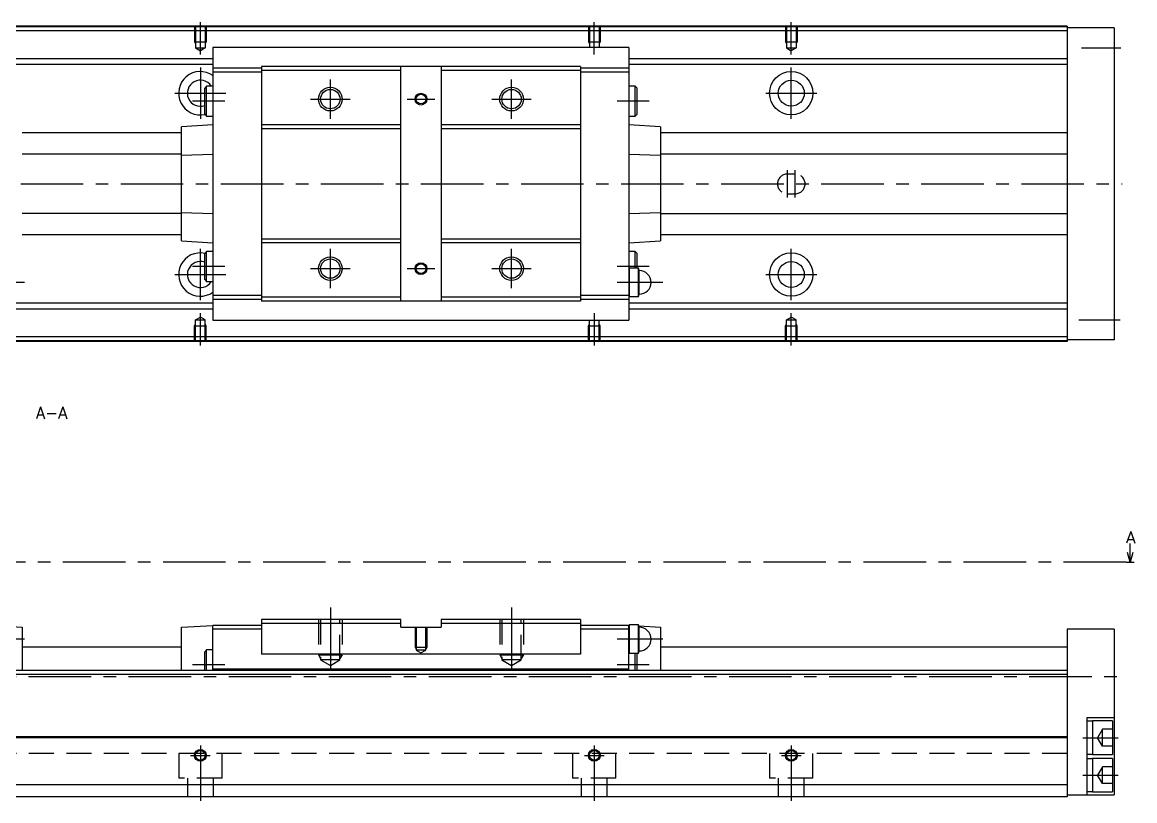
# Model space of a CAD drawing. Extents: x -2 to 886, y -8 to 353.
# Drawn here: x 603.5 to 885.9, y 9 to 206.5 of the extents above; entities that cross this region are included whole.
import ezdxf

# ---------------------------------------------------------------- set-up
doc = ezdxf.new("R2010")
doc.units = 0
doc.header["$LTSCALE"] = 0.5
doc.linetypes.add('CENTER', pattern=[50.8, 31.75, -6.35, 6.35, -6.35])
doc.linetypes.add('DASHED', pattern=[19.05, 12.7, -6.35])
for name, color, linetype in [('MSM_CENTER', 1, 'CENTER'), ('MSM_CONTINUOUS', 7, 'CONTINUOUS'), ('MSM_DASHED', 4, 'DASHED'), ('MSM_NARROW', 5, 'CONTINUOUS'), ('MSM_PART_NUMBER', 7, 'CONTINUOUS')]:
    doc.layers.add(name, color=color, linetype=linetype)
doc.styles.get("Standard").update_dxf_attribs({"font": 'txt.shx', "height": 3, "bigfont": 'bigfont.shx'})

msp = doc.modelspace()

# ---------------------------------------------------------------- linework, layer by layer
at = {"layer": 'MSM_CENTER'}
for p, q in [((648.67, 198.29), (648.67, 206.5)), ((748.67, 198.29), (748.67, 206.5)), ((798.67, 198.29), (798.67, 206.5)), ((872.34, 200), (882.29, 200)), ((648.67, 195), (648.67, 182)), ((798.67, 182), (798.67, 195)), ((681.67, 182), (681.67, 192)), ((727.67, 182), (727.67, 192)), ((642.17, 188.5), (655.17, 188.5)), ((654.87, 186.5), (646.66, 186.5)), ((676.67, 187), (686.67, 187)), ((701.17, 187), (708.17, 187)), ((722.67, 187), (732.67, 187)), ((762.57, 186.5), (754.47, 186.5)), ((792.17, 188.5), (805.17, 188.5)), ((797.67, 162), (797.67, 169)), ((799.67, 162), (799.67, 169)), ((323.67, 165.5), (882.67, 165.5)), ((648.67, 136), (648.67, 149)), ((681.67, 139), (681.67, 149)), ((727.67, 139), (727.67, 149)), ((798.67, 136), (798.67, 149)), ((654.87, 144.5), (646.66, 144.5)), ((762.57, 144.5), (754.47, 144.5)), ((642.17, 142.5), (655.17, 142.5)), ((676.67, 144), (686.67, 144)), ((701.17, 144), (708.17, 144)), ((722.67, 144), (732.67, 144)), ((792.17, 142.5), (805.17, 142.5)), ((604.07, 140.5), (592.47, 140.5)), ((766.07, 140.5), (754.47, 140.5)), ((648.67, 124.5), (648.67, 132.71)), ((748.67, 132.71), (748.67, 124.5)), ((798.67, 124.5), (798.67, 132.71)), ((871.67, 131), (882.17, 131)), ((883.67, 69.5), (320.67, 69.5)), ((681.67, 58), (681.67, 40.3)), ((727.67, 58), (727.67, 40.3)), ((604.07, 50), (592.47, 50)), ((766.07, 50), (754.47, 50)), ((654.87, 43.5), (646.66, 43.5)), ((762.57, 43.5), (754.47, 43.5)), ((325.67, 40.5), (882.67, 40.5)), ((648.67, 23), (648.67, 9)), ((748.67, 23), (748.67, 9)), ((798.67, 23), (798.67, 9)), ((872.67, 25), (881.67, 25)), ((646.17, 20.5), (651.17, 20.5)), ((746.17, 20.5), (751.17, 20.5)), ((796.17, 20.5), (801.17, 20.5)), ((872.67, 15.5), (881.67, 15.5))]:
    msp.add_line(p, q, dxfattribs=at)
at = {"layer": 'MSM_CONTINUOUS'}
for p, q in [((868.67, 205.5), (378.67, 205.5)), ((868.67, 205.3), (378.67, 205.3)), ((868.67, 204.3), (378.67, 204.3)), ((868.67, 205.5), (868.67, 125.5)), ((880.67, 205.1), (868.67, 205.1)), ((880.67, 205.1), (880.67, 125.9)), ((757.47, 200.1), (651.87, 200.1)), ((651.87, 200.1), (651.87, 130.9)), ((757.47, 200.1), (757.47, 130.9)), ((651.87, 197.25), (595.47, 197.25)), ((651.87, 195.75), (595.47, 195.75)), ((664.17, 194.85), (651.87, 194.85)), ((745.17, 195.25), (664.17, 195.25)), ((664.17, 195.25), (664.17, 135.75)), ((699.57, 135.75), (699.57, 195.25)), ((709.77, 195.25), (709.77, 135.75)), ((745.17, 195.25), (745.17, 135.75)), ((757.47, 194.85), (745.17, 194.85)), ((868.67, 197.25), (757.47, 197.25)), ((868.67, 195.75), (757.47, 195.75)), ((664.17, 193.85), (651.87, 193.85)), ((699.57, 194.25), (664.17, 194.25)), ((745.17, 194.25), (709.77, 194.25)), ((757.47, 193.85), (745.17, 193.85)), ((650.27, 190.3), (649.77, 189.8)), ((649.77, 183.2), (649.77, 189.8)), ((650.27, 182.7), (650.27, 190.3)), ((651.87, 190.3), (650.27, 190.3)), ((759.07, 190.3), (757.47, 190.3)), ((759.57, 189.8), (759.07, 190.3)), ((759.07, 182.7), (759.07, 190.3)), ((759.57, 183.2), (759.57, 189.8)), ((649.77, 183.2), (650.27, 182.7)), ((650.27, 182.7), (651.87, 182.7)), ((757.47, 182.7), (759.07, 182.7)), ((759.07, 182.7), (759.57, 183.2)), ((643.87, 178.43), (603.47, 178.43)), ((651.87, 180.5), (643.87, 179.94)), ((643.87, 151.06), (643.87, 179.94)), ((699.57, 180.5), (664.17, 180.5)), ((699.57, 179.5), (664.17, 179.5)), ((745.17, 180.5), (709.77, 180.5)), ((745.17, 179.5), (709.77, 179.5)), ((765.47, 179.94), (757.47, 180.5)), ((765.47, 179.94), (765.47, 151.06)), ((868.67, 178.43), (765.47, 178.43)), ((643.87, 173), (603.47, 173)), ((651.87, 172.98), (643.87, 172.73)), ((765.47, 172.73), (757.47, 172.98)), ((868.67, 173), (765.47, 173)), ((643.87, 158.27), (651.87, 158.02)), ((757.47, 158.02), (765.47, 158.27)), ((643.87, 158), (603.47, 158)), ((765.47, 158), (868.67, 158)), ((643.87, 152.57), (603.47, 152.57)), ((868.67, 152.57), (765.47, 152.57)), ((643.87, 151.06), (651.87, 150.5)), ((699.57, 151.5), (664.17, 151.5)), ((699.57, 150.5), (664.17, 150.5)), ((745.17, 151.5), (709.77, 151.5)), ((745.17, 150.5), (709.77, 150.5)), ((757.47, 150.5), (765.47, 151.06)), ((650.27, 148.3), (649.77, 147.8)), ((649.77, 141.2), (649.77, 147.8)), ((650.27, 140.7), (650.27, 148.3)), ((651.87, 148.3), (650.27, 148.3)), ((759.07, 148.3), (757.47, 148.3)), ((759.57, 147.8), (759.07, 148.3)), ((759.07, 144.1), (759.07, 148.3)), ((759.57, 144.1), (759.57, 147.8)), ((757.63, 144.1), (757.47, 143.5)), ((757.63, 136.9), (757.63, 144.1)), ((759.91, 144.1), (757.63, 144.1)), ((759.91, 136.9), (759.91, 144.1)), ((760.07, 143.5), (759.91, 144.1)), ((649.77, 141.2), (650.27, 140.7)), ((760.07, 137.5), (760.07, 143.5)), ((650.27, 140.7), (651.87, 140.7)), ((664.17, 137.15), (651.87, 137.15)), ((664.17, 136.15), (651.87, 136.15)), ((699.57, 136.75), (664.17, 136.75)), ((745.17, 135.75), (664.17, 135.75)), ((745.17, 136.75), (709.77, 136.75)), ((757.47, 137.15), (745.17, 137.15)), ((757.47, 136.15), (745.17, 136.15)), ((757.47, 137.5), (757.63, 136.9)), ((757.63, 136.9), (759.91, 136.9)), ((759.91, 136.9), (760.07, 137.5)), ((651.87, 135.25), (595.47, 135.25)), ((651.87, 133.75), (595.47, 133.75)), ((868.67, 135.25), (757.47, 135.25)), ((868.67, 133.75), (757.47, 133.75)), ((651.87, 130.9), (757.47, 130.9)), ((868.67, 126.7), (378.67, 126.7)), ((868.67, 125.7), (378.67, 125.7)), ((868.67, 125.5), (378.67, 125.5)), ((880.67, 125.9), (868.67, 125.9)), ((884.67, 69.5), (884.67, 74.23)), ((884.67, 69.5), (884, 72)), ((885.34, 72), (884.67, 69.5)), ((883.67, 69.5), (885.67, 69.5)), ((699.57, 55), (664.17, 55)), ((664.17, 55), (664.17, 46.15)), ((699.57, 54), (664.17, 54)), ((699.57, 53), (699.57, 55)), ((709.77, 55), (709.77, 53)), ((745.17, 55), (709.77, 55)), ((745.17, 54), (709.77, 54)), ((745.17, 55), (745.17, 46.15)), ((597.97, 53.34), (603.47, 53)), ((603.47, 53), (603.47, 42)), ((643.87, 53), (651.87, 53.5)), ((643.87, 42), (643.87, 53)), ((664.17, 53.5), (651.87, 53.5)), ((651.87, 42), (651.87, 53.5)), ((664.17, 52.5), (651.87, 52.5)), ((699.57, 53), (709.77, 53)), ((757.47, 53.5), (745.17, 53.5)), ((757.47, 52.5), (745.17, 52.5)), ((757.63, 53.6), (757.47, 53)), ((757.47, 53.5), (757.6, 53.49)), ((757.47, 42), (757.47, 53.5)), ((757.63, 46.4), (757.63, 53.6)), ((759.91, 53.6), (757.63, 53.6)), ((760.07, 53), (759.91, 53.6)), ((759.91, 46.4), (759.91, 53.6)), ((759.97, 53.34), (765.47, 53)), ((760.07, 47), (760.07, 53)), ((765.47, 53), (765.47, 42)), ((868.67, 52.5), (868.67, 10)), ((880.67, 52.5), (868.67, 52.5)), ((880.67, 52.5), (880.67, 10.5)), ((643.87, 48), (603.47, 48)), ((650.27, 47.3), (649.77, 46.8)), ((649.77, 42), (649.77, 46.8)), ((650.27, 42), (650.27, 47.3)), ((651.87, 47.3), (650.27, 47.3)), ((745.17, 46.15), (664.17, 46.15)), ((757.47, 47), (757.63, 46.4)), ((757.63, 46.4), (759.91, 46.4)), ((759.07, 42), (759.07, 46.4)), ((759.57, 42), (759.57, 46.4)), ((759.91, 46.4), (760.07, 47)), ((868.67, 48), (765.47, 48)), ((757.47, 42.4), (651.87, 42.4)), ((868.67, 42), (378.67, 42)), ((868.67, 41), (378.67, 41)), ((873.67, 30), (873.67, 10.5)), ((880.67, 30), (873.67, 30)), ((875.17, 29.15), (873.67, 29.15)), ((880.17, 29.25), (875.17, 29.25)), ((875.17, 29.25), (875.17, 20.75)), ((880.17, 29.25), (880.17, 20.75)), ((868.67, 25.2), (378.67, 25.2)), ((868.67, 25), (378.67, 25)), ((873.67, 20.85), (875.17, 20.85)), ((875.17, 20.75), (880.17, 20.75)), ((875.17, 19.65), (873.67, 19.65)), ((880.17, 19.75), (875.17, 19.75)), ((875.17, 19.75), (875.17, 11.25)), ((880.17, 19.75), (880.17, 11.25)), ((868.67, 13), (378.67, 13)), ((873.67, 11.35), (875.17, 11.35)), ((868.67, 10), (378.67, 10)), ((868.67, 10.5), (880.67, 10.5)), ((875.17, 11.25), (880.17, 11.25))]:
    msp.add_line(p, q, dxfattribs=at)
for centre, radius in [((798.67, 188.5), 5.5), ((681.67, 187), 2.46), ((727.67, 187), 2.46), ((798.67, 188.5), 3.3), ((704.67, 187), 1.23), ((798.67, 142.5), 5.5), ((681.67, 144), 2.46), ((704.67, 144), 1.23), ((727.67, 144), 2.46), ((798.67, 142.5), 3.3), ((648.67, 20.5), 1.23), ((748.67, 20.5), 1.23), ((798.67, 20.5), 1.23)]:
    msp.add_circle(centre, radius, dxfattribs=at)
for centre, radius, start, end in [((648.67, 188.5), 5.5, 54.4215, 282.3182), ((648.67, 188.5), 3.3, 33.0557, 289.4712), ((648.67, 142.5), 5.5, 77.6818, 305.5785), ((648.67, 142.5), 3.3, 70.5288, 326.9443), ((760.07, 140.5), 3, 270, 90), ((760.07, 50), 3, 270, 90)]:
    msp.add_arc(centre, radius, start, end, dxfattribs=at)
at = {"layer": 'MSM_DASHED'}
for p, q in [((647.17, 205.5), (647.17, 201.5)), ((647.44, 205.5), (647.44, 200)), ((649.9, 205.5), (649.9, 200)), ((650.17, 205.5), (650.17, 201.5)), ((747.17, 205.5), (747.17, 201.5)), ((747.44, 205.5), (747.44, 200.1)), ((749.9, 205.5), (749.9, 200.1)), ((750.17, 205.5), (750.17, 201.5)), ((797.17, 205.5), (797.17, 201.5)), ((797.44, 205.5), (797.44, 200)), ((799.9, 205.5), (799.9, 200)), ((800.17, 205.5), (800.17, 201.5)), ((647.17, 201.5), (650.17, 201.5)), ((647.17, 201.5), (647.44, 201.03)), ((650.17, 201.5), (649.9, 201.03)), ((747.17, 201.5), (750.17, 201.5)), ((747.17, 201.5), (747.44, 201.03)), ((750.17, 201.5), (749.9, 201.03)), ((797.17, 201.5), (800.17, 201.5)), ((797.17, 201.5), (797.44, 201.03)), ((800.17, 201.5), (799.9, 201.03)), ((647.44, 200), (649.9, 200)), ((647.44, 200), (648.67, 199.29)), ((649.9, 200), (648.67, 199.29)), ((797.44, 200), (799.9, 200)), ((797.44, 200), (798.67, 199.29)), ((799.9, 200), (798.67, 199.29)), ((799.67, 168), (797.67, 168)), ((797.67, 163), (799.67, 163)), ((647.17, 129.5), (647.44, 129.97)), ((647.44, 131), (648.67, 131.71)), ((647.44, 131), (649.9, 131)), ((647.44, 125.5), (647.44, 131)), ((649.9, 131), (648.67, 131.71)), ((649.9, 125.5), (649.9, 131)), ((650.17, 129.5), (649.9, 129.97)), ((747.17, 129.5), (747.44, 129.97)), ((747.44, 125.5), (747.44, 130.9)), ((749.9, 125.5), (749.9, 130.9)), ((750.17, 129.5), (749.9, 129.97)), ((797.17, 129.5), (797.44, 129.97)), ((797.44, 131), (798.67, 131.71)), ((797.44, 131), (799.9, 131)), ((797.44, 125.5), (797.44, 131)), ((799.9, 131), (798.67, 131.71)), ((799.9, 125.5), (799.9, 131)), ((800.17, 129.5), (799.9, 129.97)), ((647.17, 129.5), (650.17, 129.5)), ((647.17, 125.5), (647.17, 129.5)), ((650.17, 125.5), (650.17, 129.5)), ((747.17, 129.5), (750.17, 129.5)), ((747.17, 125.5), (747.17, 129.5)), ((750.17, 125.5), (750.17, 129.5)), ((797.17, 129.5), (800.17, 129.5)), ((797.17, 125.5), (797.17, 129.5)), ((800.17, 125.5), (800.17, 129.5)), ((678.67, 55), (678.67, 46)), ((679.21, 55), (679.21, 44.72)), ((684.12, 44.72), (684.12, 55)), ((684.67, 55), (684.67, 46)), ((724.67, 55), (724.67, 46)), ((725.21, 55), (725.21, 44.72)), ((730.12, 44.72), (730.12, 55)), ((730.67, 55), (730.67, 46)), ((703.17, 53), (703.17, 48)), ((703.44, 53), (703.44, 47.21)), ((705.9, 47.21), (705.9, 53)), ((706.17, 53), (706.17, 48)), ((678.67, 46), (679.21, 45.06)), ((678.67, 46), (684.67, 46)), ((684.67, 46), (684.12, 45.06)), ((703.17, 48), (706.17, 48)), ((703.17, 48), (703.44, 47.53)), ((703.44, 47.21), (704.67, 46.5)), ((705.9, 47.21), (703.44, 47.21)), ((704.67, 46.5), (705.9, 47.21)), ((706.17, 48), (705.9, 47.53)), ((724.67, 46), (730.67, 46)), ((724.67, 46), (725.21, 45.06)), ((730.67, 46), (730.12, 45.06)), ((684.12, 44.72), (679.21, 44.72)), ((679.21, 44.72), (681.67, 43.3)), ((681.67, 43.3), (684.12, 44.72)), ((725.21, 44.72), (727.67, 43.3)), ((730.12, 44.72), (725.21, 44.72)), ((727.67, 43.3), (730.12, 44.72)), ((877.67, 27.12), (876.44, 25)), ((880.17, 27.12), (877.67, 27.12)), ((877.67, 22.88), (877.67, 27.12)), ((868.67, 25.2), (378.67, 25.2)), ((868.67, 25), (378.67, 25)), ((877.67, 22.88), (876.44, 25)), ((877.67, 25), (880.17, 25)), ((880.17, 22.88), (877.67, 22.88)), ((868.67, 21), (378.67, 21)), ((643.17, 21), (643.17, 14.7)), ((654.17, 14.7), (654.17, 21)), ((743.17, 21), (743.17, 14.7)), ((754.17, 14.7), (754.17, 21)), ((793.17, 21), (793.17, 14.7)), ((804.17, 14.7), (804.17, 21)), ((877.67, 17.62), (876.44, 15.5)), ((877.67, 13.38), (877.67, 17.62)), ((880.17, 17.62), (877.67, 17.62)), ((654.17, 14.7), (643.17, 14.7)), ((645.37, 14.7), (645.37, 10)), ((651.97, 10), (651.97, 14.7)), ((754.17, 14.7), (743.17, 14.7)), ((745.37, 14.7), (745.37, 10)), ((751.97, 10), (751.97, 14.7)), ((804.17, 14.7), (793.17, 14.7)), ((795.37, 14.7), (795.37, 10)), ((801.97, 10), (801.97, 14.7)), ((877.67, 13.38), (876.44, 15.5)), ((877.67, 15.5), (880.17, 15.5)), ((880.17, 13.38), (877.67, 13.38))]:
    msp.add_line(p, q, dxfattribs=at)
for centre, start, end in [((797.67, 165.5), 90, 270), ((799.67, 165.5), 270, 90)]:
    msp.add_arc(centre, 2.5, start, end, dxfattribs=at)
at = {"layer": 'MSM_NARROW'}
for centre, radius in [((681.67, 187), 3), ((727.67, 187), 3), ((704.67, 187), 1.5), ((681.67, 144), 3), ((727.67, 144), 3), ((704.67, 144), 1.5), ((648.67, 20.5), 1.5), ((748.67, 20.5), 1.5), ((798.67, 20.5), 1.5)]:
    msp.add_circle(centre, radius, dxfattribs=at)

# ---------------------------------------------------------------- texts
at = {"layer": 'MSM_PART_NUMBER'}
for s, p in [('A-A', (606.92, 105.92)), ('A', (883.67, 74.31))]:
    msp.add_text(s, height=3, dxfattribs=at).set_placement(p)

doc.saveas('drawing.dxf')
